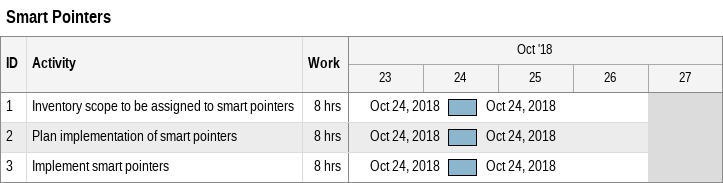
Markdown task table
Smart Pointers

| ID | Task | Start | Finish | Work (h) |
|---|---|---|---|---|
| 1 | Inventory scope to be assigned to smart pointers | 2018-10-24 | 2018-10-24 | 8 |
| 2 | Plan implementation of smart pointers | 2018-10-24 | 2018-10-24 | 8 |
| 3 | Implement smart pointers | 2018-10-24 | 2018-10-24 | 8 |
